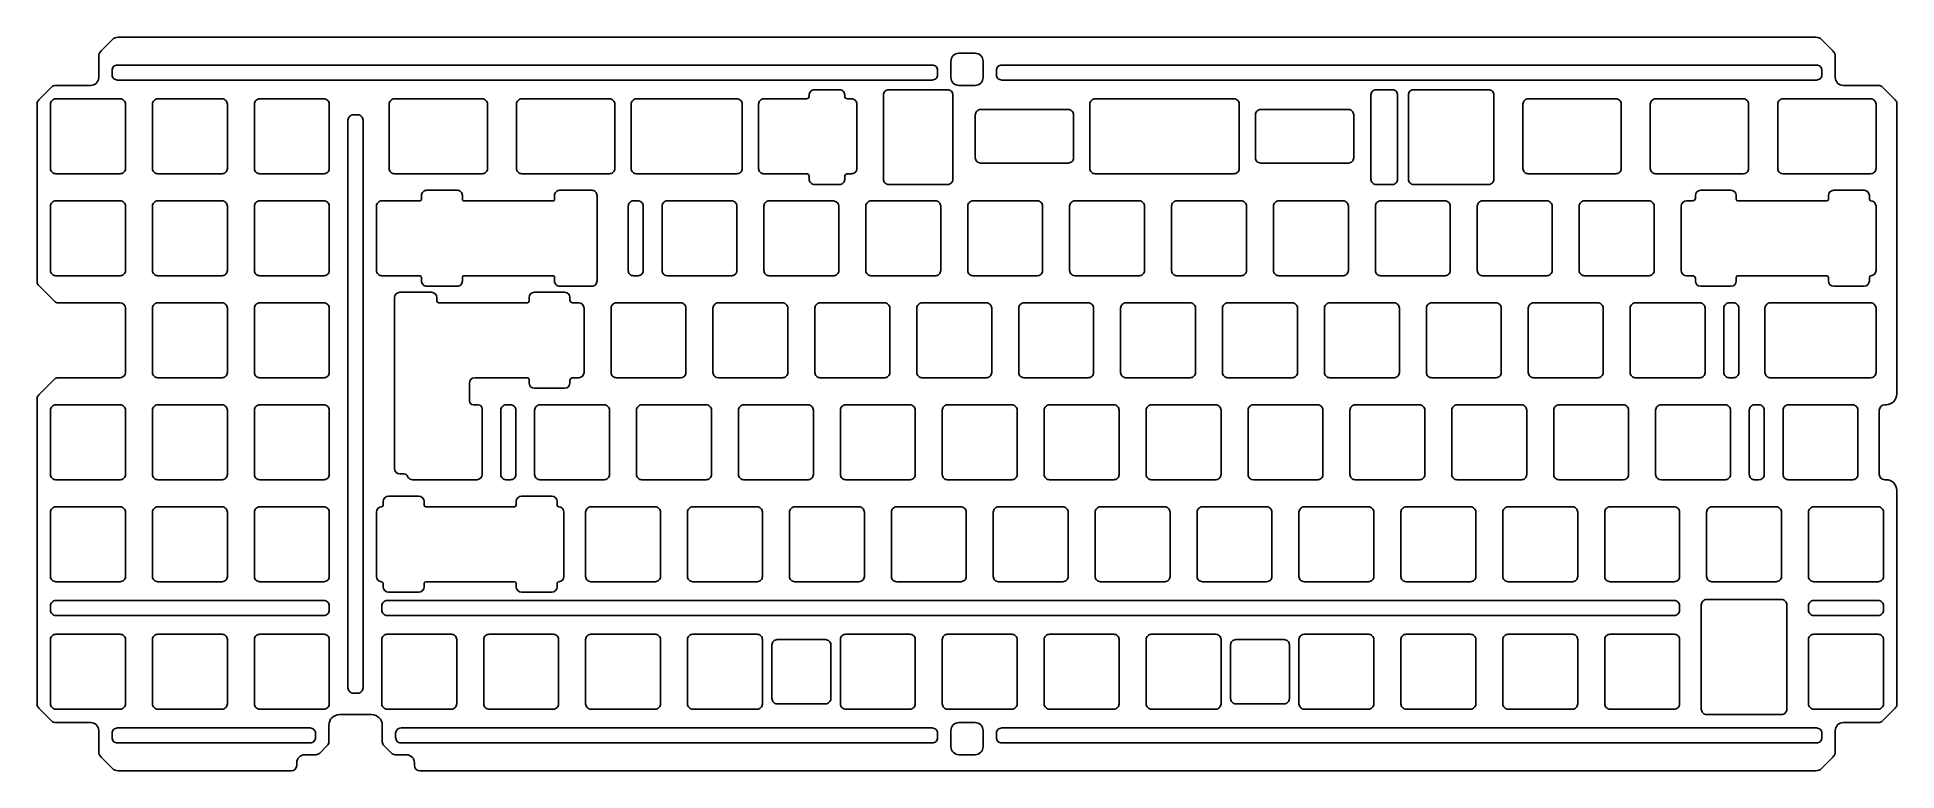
# Model space of a CAD drawing. Header units: millimetres. Extents: x -396 to -48, y -393 to -256.
import ezdxf

# ---------------------------------------------------------------- set-up
doc = ezdxf.new("R2010")
doc.units = ezdxf.units.MM
doc.layers.get('0').update_dxf_attribs({"linetype": 'CONTINUOUS'})

msp = doc.modelspace()

# ---------------------------------------------------------------- linework, layer by layer
for p, q in [((-381.63, -256.36), (-383.75, -258.48)), ((-63.19, -255.92), (-380.56, -255.92)), ((-60.01, -258.48), (-62.13, -256.36)), ((-384.19, -259.54), (-384.19, -263.42)), ((-59.57, -263.42), (-59.57, -259.54)), ((-392.98, -265.21), (-395.39, -267.62)), ((-385.69, -264.92), (-392.27, -264.92)), ((-51.49, -264.92), (-58.07, -264.92)), ((-48.37, -267.62), (-50.78, -265.21)), ((-395.69, -268.33), (-395.69, -301.6)), ((-48.07, -322.57), (-48.07, -268.33)), ((-84.73, -284.5), (-79.08, -284.5)), ((-59.86, -284.5), (-54.2, -284.5)), ((-88.39, -299.47), (-88.39, -287.47)), ((-87.39, -286.47), (-86.23, -286.47)), ((-85.73, -285.97), (-85.73, -285.5)), ((-78.08, -285.5), (-78.08, -286.17)), ((-77.78, -286.47), (-61.16, -286.47)), ((-60.86, -286.17), (-60.86, -285.5)), ((-53.2, -285.5), (-53.2, -286.17)), ((-51.96, -287.47), (-51.96, -299.47)), ((-395.39, -302.31), (-392.48, -305.22)), ((-86.23, -300.47), (-87.39, -300.47)), ((-85.73, -301.43), (-85.73, -300.97)), ((-78.08, -300.77), (-78.08, -301.43)), ((-61.16, -300.47), (-77.78, -300.47)), ((-60.86, -301.43), (-60.86, -300.77)), ((-53.2, -300.77), (-53.2, -301.43)), ((-391.77, -305.52), (-380.19, -305.52)), ((-328.89, -336.48), (-328.89, -304.55)), ((-327.89, -303.55), (-321.97, -303.55)), ((-320.97, -304.55), (-320.97, -305.22)), ((-320.67, -305.52), (-304.05, -305.52)), ((-303.75, -305.22), (-303.75, -304.55)), ((-302.75, -303.55), (-297.1, -303.55)), ((-296.1, -304.55), (-296.1, -305.02)), ((-295.6, -305.52), (-294.46, -305.52)), ((-79.08, -302.43), (-84.73, -302.43)), ((-54.2, -302.43), (-59.86, -302.43)), ((-379.19, -306.52), (-379.19, -318.52)), ((-293.46, -306.52), (-293.46, -318.52)), ((-380.19, -319.52), (-391.77, -319.52)), ((-304.04, -319.52), (-313.9, -319.52)), ((-294.46, -319.52), (-295.6, -319.52)), ((-392.48, -319.81), (-395.39, -322.72)), ((-314.89, -320.52), (-314.89, -323.82)), ((-303.74, -320.48), (-303.74, -319.82)), ((-297.1, -321.48), (-302.74, -321.48)), ((-296.1, -320.02), (-296.1, -320.48)), ((-395.69, -323.43), (-395.69, -380.51)), ((-314.14, -324.57), (-313.26, -324.57)), ((-312.51, -325.32), (-312.51, -337.57)), ((-51.34, -337.57), (-51.34, -325.57)), ((-50.34, -324.57), (-50.07, -324.57)), ((-327.13, -337.48), (-327.89, -337.48)), ((-313.51, -338.57), (-325.51, -338.57)), ((-50.07, -338.57), (-50.34, -338.57)), ((-48.07, -380.51), (-48.07, -340.57)), ((-331.01, -343.32), (-331.01, -342.65)), ((-330.01, -341.65), (-324.36, -341.65)), ((-323.36, -342.65), (-323.36, -343.32)), ((-323.06, -343.62), (-306.44, -343.62)), ((-306.14, -343.32), (-306.14, -342.65)), ((-305.14, -341.65), (-299.48, -341.65)), ((-298.48, -342.65), (-298.48, -343.32)), ((-332.27, -356.62), (-332.27, -344.62)), ((-297.22, -344.62), (-297.22, -356.62)), ((-331.01, -358.58), (-331.01, -357.92)), ((-323.36, -357.92), (-323.36, -358.58)), ((-306.44, -357.62), (-323.06, -357.62)), ((-306.14, -358.58), (-306.14, -357.92)), ((-298.48, -357.92), (-298.48, -358.58)), ((-324.36, -359.58), (-330.01, -359.58)), ((-299.48, -359.58), (-305.14, -359.58)), ((-395.39, -381.22), (-392.98, -383.64)), ((-50.78, -383.64), (-48.37, -381.22)), ((-392.27, -383.93), (-385.69, -383.93)), ((-384.19, -385.43), (-384.19, -389.31)), ((-341.17, -387.51), (-341.17, -384.43)), ((-339.17, -382.43), (-333.18, -382.43)), ((-331.18, -384.43), (-331.18, -387.51)), ((-59.57, -389.31), (-59.57, -385.43)), ((-58.07, -383.93), (-51.49, -383.93)), ((-342.88, -389.64), (-341.46, -388.22)), ((-330.88, -388.22), (-329.47, -389.64)), ((-383.75, -390.37), (-381.63, -392.49)), ((-347.17, -391.93), (-347.17, -391.43)), ((-345.67, -389.93), (-343.59, -389.93)), ((-328.76, -389.93), (-326.67, -389.93)), ((-325.17, -391.43), (-325.17, -391.93)), ((-62.13, -392.49), (-60.01, -390.37)), ((-380.56, -392.93), (-348.17, -392.93)), ((-324.17, -392.93), (-63.19, -392.93))]:
    msp.add_line(p, q)
for points in [[(-224.88, -260.42), (-224.88, -263.42, 0.414214), (-223.38, -264.92), (-220.38, -264.92, 0.414214), (-218.88, -263.42), (-218.88, -260.42, 0.414214), (-220.38, -258.92), (-223.38, -258.92, 0.414214)], [(-228.38, -261.12, -0.414214), (-227.38, -262.12), (-227.38, -262.92, -0.414214), (-228.38, -263.92), (-380.69, -263.92, -0.414214), (-381.69, -262.92), (-381.69, -262.12, -0.414214), (-380.69, -261.12)], [(-62.07, -262.92, -0.414214), (-63.07, -263.92), (-215.38, -263.92, -0.414214), (-216.38, -262.92), (-216.38, -262.12, -0.414214), (-215.38, -261.12), (-63.07, -261.12, -0.414214), (-62.07, -262.12)], [(-379.19, -280.42, -0.414214), (-380.19, -281.42), (-392.19, -281.42, -0.414214), (-393.19, -280.42), (-393.19, -268.42, -0.414214), (-392.19, -267.42), (-380.19, -267.42, -0.414214), (-379.19, -268.42)], [(-374.14, -268.42, -0.414214), (-373.14, -267.42), (-361.14, -267.42, -0.414214), (-360.14, -268.42), (-360.14, -280.42, -0.414214), (-361.14, -281.42), (-373.14, -281.42, -0.414214), (-374.14, -280.42)], [(-355.09, -268.42), (-355.09, -280.42, 0.414214), (-354.09, -281.42), (-342.09, -281.42, 0.414214), (-341.09, -280.42), (-341.09, -268.42, 0.414214), (-342.09, -267.42), (-354.09, -267.42, 0.414214)], [(-312.51, -267.42), (-328.89, -267.42, 0.414214), (-329.89, -268.42), (-329.89, -280.42, 0.414214), (-328.89, -281.42), (-312.51, -281.42, 0.414214), (-311.51, -280.42), (-311.51, -268.42, 0.414214)], [(-306.08, -268.42, -0.414214), (-305.08, -267.42), (-288.7, -267.42, -0.414214), (-287.7, -268.42), (-287.7, -280.42, -0.414214), (-288.7, -281.42), (-305.08, -281.42, -0.414214), (-306.08, -280.42)], [(-284.65, -268.42, -0.414214), (-283.65, -267.42), (-264.89, -267.42, -0.414214), (-263.89, -268.42), (-263.89, -280.42, -0.414214), (-264.89, -281.42), (-283.65, -281.42, -0.414214), (-284.65, -280.42)], [(-244.23, -281.42), (-243.46, -281.42, 0.414214), (-242.46, -280.42), (-242.46, -268.42, 0.414214), (-243.46, -267.42), (-244.23, -267.42, -0.414214), (-244.73, -266.92), (-244.73, -266.72, 0.414214), (-245.73, -265.72), (-250.39, -265.72, 0.414214), (-251.39, -266.72), (-251.39, -266.92, -0.414214), (-251.89, -267.42), (-259.84, -267.42, 0.414214), (-260.84, -268.42), (-260.84, -280.42, 0.414214), (-259.84, -281.42), (-251.89, -281.42, -0.414214), (-251.39, -281.92), (-251.39, -282.42, 0.414214), (-250.39, -283.42), (-245.73, -283.42, 0.414214), (-244.73, -282.42), (-244.73, -281.92, -0.414214)], [(-236.51, -283.42), (-225.51, -283.42, 0.414214), (-224.51, -282.42), (-224.51, -266.72, 0.414214), (-225.51, -265.72), (-236.51, -265.72, 0.414214), (-237.51, -266.72), (-237.51, -282.42, 0.414214)], [(-198.92, -268.42, -0.414214), (-197.92, -267.42), (-171.99, -267.42, -0.414214), (-170.99, -268.42), (-170.99, -280.42, -0.414214), (-171.99, -281.42), (-197.92, -281.42, -0.414214), (-198.92, -280.42)], [(-145.38, -283.42, -0.414214), (-146.38, -282.42), (-146.38, -266.72, -0.414214), (-145.38, -265.72), (-142.38, -265.72, -0.414214), (-141.38, -266.72), (-141.38, -282.42, -0.414214), (-142.38, -283.42)], [(-139.38, -266.72), (-139.38, -282.42, 0.414214), (-138.38, -283.42), (-124.38, -283.42, 0.414214), (-123.38, -282.42), (-123.38, -266.72, 0.414214), (-124.38, -265.72), (-138.38, -265.72, 0.414214)], [(-100.58, -267.42), (-116.96, -267.42, 0.414214), (-117.96, -268.42), (-117.96, -280.42, 0.414214), (-116.96, -281.42), (-100.58, -281.42, 0.414214), (-99.58, -280.42), (-99.58, -268.42, 0.414214)], [(-94.15, -268.42, -0.414214), (-93.15, -267.42), (-76.77, -267.42, -0.414214), (-75.77, -268.42), (-75.77, -280.42, -0.414214), (-76.77, -281.42), (-93.15, -281.42, -0.414214), (-94.15, -280.42)], [(-70.34, -268.42), (-70.34, -280.42, 0.414214), (-69.34, -281.42), (-52.96, -281.42, 0.414214), (-51.96, -280.42), (-51.96, -268.42, 0.414214), (-52.96, -267.42), (-69.34, -267.42, 0.414214)], [(-335.77, -270.42, -0.414214), (-334.77, -271.42), (-334.77, -377.43, -0.414214), (-335.77, -378.43), (-336.59, -378.43, -0.414214), (-337.59, -377.43), (-337.59, -271.42, -0.414214), (-336.59, -270.42)], [(-202.95, -269.42, -0.414214), (-201.95, -270.42), (-201.95, -278.42, -0.414214), (-202.95, -279.42), (-219.33, -279.42, -0.414214), (-220.33, -278.42), (-220.33, -270.42, -0.414214), (-219.33, -269.42)], [(-166.97, -279.42, -0.414214), (-167.97, -278.42), (-167.97, -270.42, -0.414214), (-166.97, -269.42), (-150.59, -269.42, -0.414214), (-149.59, -270.42), (-149.59, -278.42, -0.414214), (-150.59, -279.42)], [(-332.27, -287.47, -0.414214), (-331.27, -286.47), (-324.16, -286.47, 0.414214), (-323.86, -286.17), (-323.86, -285.5, -0.414214), (-322.86, -284.5), (-317.2, -284.5, -0.414214), (-316.2, -285.5), (-316.2, -286.17, 0.414214), (-315.9, -286.47), (-299.28, -286.47, 0.414214), (-298.98, -286.17), (-298.98, -285.5, -0.414214), (-297.98, -284.5), (-292.03, -284.5, -0.414214), (-291.03, -285.5), (-291.03, -301.43, -0.414214), (-292.03, -302.43), (-297.98, -302.43, -0.414214), (-298.98, -301.43), (-298.98, -300.77, 0.414214), (-299.28, -300.47), (-315.9, -300.47, 0.414214), (-316.2, -300.77), (-316.2, -301.43, -0.414214), (-317.2, -302.43), (-322.86, -302.43, -0.414214), (-323.86, -301.43), (-323.86, -300.77, 0.414214), (-324.16, -300.47), (-331.27, -300.47, -0.414214), (-332.27, -299.47)], [(-379.19, -299.47, -0.414214), (-380.19, -300.47), (-392.19, -300.47, -0.414214), (-393.19, -299.47), (-393.19, -287.47, -0.414214), (-392.19, -286.47), (-380.19, -286.47, -0.414214), (-379.19, -287.47)], [(-374.14, -287.47, -0.414214), (-373.14, -286.47), (-361.14, -286.47, -0.414214), (-360.14, -287.47), (-360.14, -299.47, -0.414214), (-361.14, -300.47), (-373.14, -300.47, -0.414214), (-374.14, -299.47)], [(-355.09, -287.47, -0.414214), (-354.09, -286.47), (-342.09, -286.47, -0.414214), (-341.09, -287.47), (-341.09, -299.47, -0.414214), (-342.09, -300.47), (-354.09, -300.47, -0.414214), (-355.09, -299.47)], [(-285.2, -287.47, -0.414214), (-284.2, -286.47), (-283.39, -286.47, -0.414214), (-282.39, -287.47), (-282.39, -299.47, -0.414214), (-283.39, -300.47), (-284.2, -300.47, -0.414214), (-285.2, -299.47)], [(-265.89, -286.47), (-277.89, -286.47, 0.414214), (-278.89, -287.47), (-278.89, -299.47, 0.414214), (-277.89, -300.47), (-265.89, -300.47, 0.414214), (-264.89, -299.47), (-264.89, -287.47, 0.414214)], [(-245.84, -299.47, -0.414214), (-246.84, -300.47), (-258.84, -300.47, -0.414214), (-259.84, -299.47), (-259.84, -287.47, -0.414214), (-258.84, -286.47), (-246.83, -286.5, -0.413437), (-245.84, -287.5)], [(-226.79, -299.47, -0.414214), (-227.79, -300.47), (-239.79, -300.47, -0.414214), (-240.79, -299.47), (-240.79, -287.47, -0.414214), (-239.79, -286.47), (-227.79, -286.47, -0.414214), (-226.79, -287.47)], [(-207.74, -299.47), (-207.74, -287.47, 0.414214), (-208.74, -286.47), (-220.74, -286.47, 0.414214), (-221.74, -287.47), (-221.74, -299.47, 0.414214), (-220.74, -300.47), (-208.74, -300.47, 0.414214)], [(-202.69, -287.47, -0.414214), (-201.69, -286.47), (-189.69, -286.47, -0.414214), (-188.69, -287.47), (-188.69, -299.47, -0.414214), (-189.69, -300.47), (-201.69, -300.47, -0.414214), (-202.69, -299.47)], [(-182.64, -300.47), (-170.64, -300.47, 0.414214), (-169.64, -299.47), (-169.64, -287.47, 0.414214), (-170.64, -286.47), (-182.64, -286.47, 0.414214), (-183.64, -287.47), (-183.64, -299.47, 0.414214)], [(-164.59, -287.47, -0.414214), (-163.59, -286.47), (-151.59, -286.47, -0.414214), (-150.59, -287.47), (-150.59, -299.47, -0.414214), (-151.59, -300.47), (-163.59, -300.47, -0.414214), (-164.59, -299.47)], [(-131.54, -299.47, -0.414214), (-132.54, -300.47), (-144.54, -300.47, -0.414214), (-145.54, -299.47), (-145.54, -287.47, -0.414214), (-144.54, -286.47), (-132.54, -286.47, -0.414214), (-131.54, -287.47)], [(-112.49, -299.47, -0.414214), (-113.49, -300.47), (-125.49, -300.47, -0.414214), (-126.49, -299.47), (-126.49, -287.47, -0.414214), (-125.49, -286.47), (-113.49, -286.47, -0.414214), (-112.49, -287.47)], [(-107.44, -287.47, -0.414214), (-106.44, -286.47), (-94.44, -286.47, -0.414214), (-93.44, -287.47), (-93.44, -299.47, -0.414214), (-94.44, -300.47), (-106.44, -300.47, -0.414214), (-107.44, -299.47)], [(-360.14, -318.52, -0.414214), (-361.14, -319.52), (-373.14, -319.52, -0.414214), (-374.14, -318.52), (-374.14, -306.52, -0.414214), (-373.14, -305.52), (-361.14, -305.52, -0.414214), (-360.14, -306.52)], [(-354.09, -319.52), (-342.09, -319.52, 0.414214), (-341.09, -318.52), (-341.09, -306.52, 0.414214), (-342.09, -305.52), (-354.09, -305.52, 0.414214), (-355.09, -306.52), (-355.09, -318.52, 0.414214)], [(-274.41, -318.52), (-274.41, -306.52, 0.414214), (-275.41, -305.52), (-287.41, -305.52, 0.414214), (-288.41, -306.52), (-288.41, -318.52, 0.414214), (-287.41, -319.52), (-275.41, -319.52, 0.414214)], [(-255.36, -318.52, -0.414214), (-256.36, -319.52), (-268.36, -319.52, -0.414214), (-269.36, -318.52), (-269.36, -306.52, -0.414214), (-268.36, -305.52), (-256.36, -305.52, -0.414214), (-255.36, -306.52)], [(-236.31, -318.52, -0.414214), (-237.31, -319.52), (-249.31, -319.52, -0.414214), (-250.31, -318.52), (-250.31, -306.52, -0.414214), (-249.31, -305.52), (-237.31, -305.52, -0.414214), (-236.31, -306.52)], [(-217.26, -318.52, -0.414214), (-218.26, -319.52), (-230.26, -319.52, -0.414214), (-231.26, -318.52), (-231.26, -306.52, -0.414214), (-230.26, -305.52), (-218.26, -305.52, -0.414214), (-217.26, -306.52)], [(-198.21, -318.52, -0.414214), (-199.21, -319.52), (-211.21, -319.52, -0.414214), (-212.21, -318.52), (-212.21, -306.52, -0.414214), (-211.21, -305.52), (-199.21, -305.52, -0.414214), (-198.21, -306.52)], [(-180.16, -305.52, -0.414214), (-179.16, -306.52), (-179.16, -318.52, -0.414214), (-180.16, -319.52), (-192.16, -319.52, -0.414214), (-193.16, -318.52), (-193.16, -306.52, -0.414214), (-192.16, -305.52)], [(-174.11, -306.52, -0.414214), (-173.11, -305.52), (-161.11, -305.52, -0.414214), (-160.11, -306.52), (-160.11, -318.52, -0.414214), (-161.11, -319.52), (-173.11, -319.52, -0.414214), (-174.11, -318.52)], [(-141.06, -318.52, -0.414214), (-142.06, -319.52), (-154.06, -319.52, -0.414214), (-155.06, -318.52), (-155.06, -306.52, -0.414214), (-154.06, -305.52), (-142.06, -305.52, -0.414214), (-141.06, -306.52)], [(-135.01, -319.52, -0.414214), (-136.01, -318.52), (-136.01, -306.52, -0.414214), (-135.01, -305.52), (-123.01, -305.52, -0.414214), (-122.01, -306.52), (-122.01, -318.52, -0.414214), (-123.01, -319.52)], [(-116.96, -306.52, -0.414214), (-115.96, -305.52), (-103.96, -305.52, -0.414214), (-102.96, -306.52), (-102.96, -318.52, -0.414214), (-103.96, -319.52), (-115.96, -319.52, -0.414214), (-116.96, -318.52)], [(-97.91, -306.52), (-97.91, -318.52, 0.414214), (-96.91, -319.52), (-84.91, -319.52, 0.414214), (-83.91, -318.52), (-83.91, -306.52, 0.414214), (-84.91, -305.52), (-96.91, -305.52, 0.414214)], [(-78.6, -305.52), (-79.41, -305.52, 0.414214), (-80.41, -306.52), (-80.41, -318.52, 0.414214), (-79.41, -319.52), (-78.6, -319.52, 0.414214), (-77.6, -318.52), (-77.6, -306.52, 0.414214)], [(-51.96, -318.52, -0.414214), (-52.96, -319.52), (-71.72, -319.52, -0.414214), (-72.72, -318.52), (-72.72, -306.52, -0.414214), (-71.72, -305.52), (-52.96, -305.52, -0.414214), (-51.96, -306.52)], [(-380.19, -324.57), (-392.19, -324.57, 0.414214), (-393.19, -325.57), (-393.19, -337.57, 0.414214), (-392.19, -338.57), (-380.19, -338.57, 0.414214), (-379.19, -337.57), (-379.19, -325.57, 0.414214)], [(-360.14, -337.57, -0.414214), (-361.14, -338.57), (-373.14, -338.57, -0.414214), (-374.14, -337.57), (-374.14, -325.57, -0.414214), (-373.14, -324.57), (-361.14, -324.57, -0.414214), (-360.14, -325.57)], [(-354.09, -338.57), (-342.09, -338.57, 0.414214), (-341.09, -337.57), (-341.09, -325.57, 0.414214), (-342.09, -324.57), (-354.09, -324.57, 0.414214), (-355.09, -325.57), (-355.09, -337.57, 0.414214)], [(-307.2, -324.57), (-308.01, -324.57, 0.414214), (-309.01, -325.57), (-309.01, -337.57, 0.414214), (-308.01, -338.57), (-307.2, -338.57, 0.414214), (-306.2, -337.57), (-306.2, -325.57, 0.414214)], [(-302.7, -325.57, -0.414214), (-301.7, -324.57), (-289.7, -324.57, -0.414214), (-288.7, -325.57), (-288.7, -337.57, -0.414214), (-289.7, -338.57), (-301.7, -338.57, -0.414214), (-302.7, -337.57)], [(-283.65, -325.57, -0.414214), (-282.65, -324.57), (-270.65, -324.57, -0.414214), (-269.65, -325.57), (-269.65, -337.57, -0.414214), (-270.65, -338.57), (-282.65, -338.57, -0.414214), (-283.65, -337.57)], [(-264.6, -325.57, -0.414214), (-263.6, -324.57), (-251.6, -324.57, -0.414214), (-250.6, -325.57), (-250.6, -337.57, -0.414214), (-251.6, -338.57), (-263.6, -338.57, -0.414214), (-264.6, -337.57)], [(-245.55, -325.57, -0.414214), (-244.55, -324.57), (-232.55, -324.57, -0.414214), (-231.55, -325.57), (-231.55, -337.57, -0.414214), (-232.55, -338.57), (-244.55, -338.57, -0.414214), (-245.55, -337.57)], [(-226.5, -325.57, -0.414214), (-225.5, -324.57), (-213.5, -324.57, -0.414214), (-212.5, -325.57), (-212.5, -337.57, -0.414214), (-213.5, -338.57), (-225.5, -338.57, -0.414214), (-226.5, -337.57)], [(-207.45, -325.57, -0.414214), (-206.45, -324.57), (-194.45, -324.57, -0.414214), (-193.45, -325.57), (-193.45, -337.57, -0.414214), (-194.45, -338.57), (-206.45, -338.57, -0.414214), (-207.45, -337.57)], [(-188.4, -325.57, -0.414214), (-187.4, -324.57), (-175.4, -324.57, -0.414214), (-174.4, -325.57), (-174.4, -337.57, -0.414214), (-175.4, -338.57), (-187.4, -338.57, -0.414214), (-188.4, -337.57)], [(-169.35, -325.57, -0.414214), (-168.35, -324.57), (-156.35, -324.57, -0.414214), (-155.35, -325.57), (-155.35, -337.57, -0.414214), (-156.35, -338.57), (-168.35, -338.57, -0.414214), (-169.35, -337.57)], [(-136.3, -337.57, -0.414214), (-137.3, -338.57), (-149.3, -338.57, -0.414214), (-150.3, -337.57), (-150.3, -325.57, -0.414214), (-149.3, -324.57), (-137.3, -324.57, -0.414214), (-136.3, -325.57)], [(-117.25, -337.57, -0.414214), (-118.25, -338.57), (-130.25, -338.57, -0.414214), (-131.25, -337.57), (-131.25, -325.57, -0.414214), (-130.25, -324.57), (-118.25, -324.57, -0.414214), (-117.25, -325.57)], [(-98.2, -337.57, -0.414214), (-99.2, -338.57), (-111.2, -338.57, -0.414214), (-112.2, -337.57), (-112.2, -325.57, -0.414214), (-111.2, -324.57), (-99.2, -324.57, -0.414214), (-98.2, -325.57)], [(-79.15, -337.57, -0.414214), (-80.15, -338.57), (-92.15, -338.57, -0.414214), (-93.15, -337.57), (-93.15, -325.57, -0.414214), (-92.15, -324.57), (-80.15, -324.57, -0.414214), (-79.15, -325.57)], [(-72.84, -337.57, -0.414214), (-73.84, -338.57), (-74.65, -338.57, -0.414214), (-75.65, -337.57), (-75.65, -325.57, -0.414214), (-74.65, -324.57), (-73.84, -324.57, -0.414214), (-72.84, -325.57)], [(-55.34, -337.57), (-55.34, -325.57, 0.414214), (-56.34, -324.57), (-68.34, -324.57, 0.414214), (-69.34, -325.57), (-69.34, -337.57, 0.414214), (-68.34, -338.57), (-56.34, -338.57, 0.414214)], [(-380.19, -343.62), (-392.19, -343.62, 0.414214), (-393.19, -344.62), (-393.19, -356.62, 0.414214), (-392.19, -357.62), (-380.19, -357.62, 0.414214), (-379.19, -356.62), (-379.19, -344.62, 0.414214)], [(-374.14, -344.62, -0.414214), (-373.14, -343.62), (-361.14, -343.62, -0.414214), (-360.14, -344.62), (-360.14, -356.62, -0.414214), (-361.14, -357.62), (-373.14, -357.62, -0.414214), (-374.14, -356.62)], [(-354.09, -357.62), (-342.09, -357.62, 0.414214), (-341.09, -356.62), (-341.09, -344.62, 0.414214), (-342.09, -343.62), (-354.09, -343.62, 0.414214), (-355.09, -344.62), (-355.09, -356.62, 0.414214)], [(-280.17, -343.62), (-292.17, -343.62, 0.414214), (-293.17, -344.62), (-293.17, -356.62, 0.414214), (-292.17, -357.62), (-280.17, -357.62, 0.414214), (-279.17, -356.62), (-279.17, -344.62, 0.414214)], [(-274.12, -344.62, -0.414214), (-273.12, -343.62), (-261.12, -343.62, -0.414214), (-260.12, -344.62), (-260.12, -356.62, -0.414214), (-261.12, -357.62), (-273.12, -357.62, -0.414214), (-274.12, -356.62)], [(-255.07, -344.62, -0.414214), (-254.07, -343.62), (-242.07, -343.62, -0.414214), (-241.07, -344.62), (-241.07, -356.62, -0.414214), (-242.07, -357.62), (-254.07, -357.62, -0.414214), (-255.07, -356.62)], [(-223.02, -343.62, -0.414214), (-222.02, -344.62), (-222.02, -356.62, -0.414214), (-223.02, -357.62), (-235.02, -357.62, -0.414214), (-236.02, -356.62), (-236.02, -344.62, -0.414214), (-235.02, -343.62)], [(-202.97, -356.62, -0.414214), (-203.97, -357.62), (-215.97, -357.62, -0.414214), (-216.97, -356.62), (-216.97, -344.62, -0.414214), (-215.97, -343.62), (-203.97, -343.62, -0.414214), (-202.97, -344.62)], [(-197.92, -344.62, -0.414214), (-196.92, -343.62), (-184.92, -343.62, -0.414214), (-183.92, -344.62), (-183.92, -356.62, -0.414214), (-184.92, -357.62), (-196.92, -357.62, -0.414214), (-197.92, -356.62)], [(-165.87, -343.62, -0.414214), (-164.87, -344.62), (-164.87, -356.62, -0.414214), (-165.87, -357.62), (-177.87, -357.62, -0.414214), (-178.87, -356.62), (-178.87, -344.62, -0.414214), (-177.87, -343.62)], [(-159.82, -344.62, -0.414214), (-158.82, -343.62), (-146.82, -343.62, -0.414214), (-145.82, -344.62), (-145.82, -356.62, -0.414214), (-146.82, -357.62), (-158.82, -357.62, -0.414214), (-159.82, -356.62)], [(-126.77, -356.62, -0.414214), (-127.77, -357.62), (-139.77, -357.62, -0.414214), (-140.77, -356.62), (-140.77, -344.62, -0.414214), (-139.77, -343.62), (-127.77, -343.62, -0.414214), (-126.77, -344.62)], [(-107.72, -356.62, -0.414214), (-108.72, -357.62), (-120.72, -357.62, -0.414214), (-121.72, -356.62), (-121.72, -344.62, -0.414214), (-120.72, -343.62), (-108.72, -343.62, -0.414214), (-107.72, -344.62)], [(-88.67, -356.62, -0.414214), (-89.67, -357.62), (-101.67, -357.62, -0.414214), (-102.67, -356.62), (-102.67, -344.62, -0.414214), (-101.67, -343.62), (-89.67, -343.62, -0.414214), (-88.67, -344.62)], [(-69.62, -356.62, -0.414214), (-70.62, -357.62), (-82.62, -357.62, -0.414214), (-83.62, -356.62), (-83.62, -344.62, -0.414214), (-82.62, -343.62), (-70.62, -343.62, -0.414214), (-69.62, -344.62)], [(-50.57, -356.62), (-50.57, -344.62, 0.414214), (-51.57, -343.62), (-63.57, -343.62, 0.414214), (-64.57, -344.62), (-64.57, -356.62, 0.414214), (-63.57, -357.62), (-51.57, -357.62, 0.414214)], [(-393.19, -362.12, -0.414214), (-392.19, -361.12), (-342.09, -361.12, -0.414214), (-341.09, -362.12), (-341.09, -362.93, -0.414214), (-342.09, -363.93), (-392.19, -363.93, -0.414214), (-393.19, -362.93)], [(-330.27, -363.93), (-89.67, -363.93, 0.414214), (-88.67, -362.93), (-88.67, -362.12, 0.414214), (-89.67, -361.12), (-330.27, -361.12, 0.414214), (-331.27, -362.12), (-331.27, -362.93, 0.414214)], [(-84.62, -361.93, -0.414214), (-83.62, -360.93), (-69.62, -360.93, -0.414214), (-68.62, -361.93), (-68.62, -381.43, -0.414214), (-69.62, -382.43), (-83.62, -382.43, -0.414214), (-84.62, -381.43)], [(-64.57, -362.12, -0.414214), (-63.57, -361.12), (-51.57, -361.12, -0.414214), (-50.57, -362.12), (-50.57, -362.93, -0.414214), (-51.57, -363.93), (-63.57, -363.93, -0.414214), (-64.57, -362.93)], [(-379.19, -380.43, -0.414214), (-380.19, -381.43), (-392.19, -381.43, -0.414214), (-393.19, -380.43), (-393.19, -368.43, -0.414214), (-392.19, -367.43), (-380.19, -367.43, -0.414214), (-379.19, -368.43)], [(-360.14, -380.43, -0.414214), (-361.14, -381.43), (-373.14, -381.43, -0.414214), (-374.14, -380.43), (-374.14, -368.43, -0.414214), (-373.14, -367.43), (-361.14, -367.43, -0.414214), (-360.14, -368.43)], [(-354.09, -381.43), (-342.09, -381.43, 0.414214), (-341.09, -380.43), (-341.09, -368.43, 0.414214), (-342.09, -367.43), (-354.09, -367.43, 0.414214), (-355.09, -368.43), (-355.09, -380.43, 0.414214)], [(-317.27, -380.43), (-317.27, -368.43, 0.414214), (-318.27, -367.43), (-330.27, -367.43, 0.414214), (-331.27, -368.43), (-331.27, -380.43, 0.414214), (-330.27, -381.43), (-318.27, -381.43, 0.414214)], [(-298.22, -380.43, -0.414214), (-299.22, -381.43), (-311.22, -381.43, -0.414214), (-312.22, -380.43), (-312.22, -368.43, -0.414214), (-311.22, -367.43), (-299.22, -367.43, -0.414214), (-298.22, -368.43)], [(-279.17, -380.43, -0.414214), (-280.17, -381.43), (-292.17, -381.43, -0.414214), (-293.17, -380.43), (-293.17, -368.43, -0.414214), (-292.17, -367.43), (-280.17, -367.43, -0.414214), (-279.17, -368.43)], [(-260.12, -380.43, -0.414214), (-261.12, -381.43), (-273.12, -381.43, -0.414214), (-274.12, -380.43), (-274.12, -368.43, -0.414214), (-273.12, -367.43), (-261.12, -367.43, -0.414214), (-260.12, -368.43)], [(-258.34, -369.43, -0.414214), (-257.34, -368.43), (-248.34, -368.43, -0.414214), (-247.34, -369.43), (-247.34, -379.43, -0.414214), (-248.34, -380.43), (-257.34, -380.43, -0.414214), (-258.34, -379.43)], [(-245.55, -368.43, -0.414214), (-244.55, -367.43), (-232.55, -367.43, -0.414214), (-231.55, -368.43), (-231.55, -380.43, -0.414214), (-232.55, -381.43), (-244.55, -381.43, -0.414214), (-245.55, -380.43)], [(-212.5, -380.43, -0.414214), (-213.5, -381.43), (-225.5, -381.43, -0.414214), (-226.5, -380.43), (-226.5, -368.43, -0.414214), (-225.5, -367.43), (-213.5, -367.43, -0.414214), (-212.5, -368.43)], [(-193.45, -380.43, -0.414214), (-194.45, -381.43), (-206.45, -381.43, -0.414214), (-207.45, -380.43), (-207.45, -368.43, -0.414214), (-206.45, -367.43), (-194.45, -367.43, -0.414214), (-193.45, -368.43)], [(-174.4, -380.43, -0.414214), (-175.4, -381.43), (-187.4, -381.43, -0.414214), (-188.4, -380.43), (-188.4, -368.43, -0.414214), (-187.4, -367.43), (-175.4, -367.43, -0.414214), (-174.4, -368.43)], [(-161.61, -379.43, -0.414214), (-162.61, -380.43), (-171.61, -380.43, -0.414214), (-172.61, -379.43), (-172.61, -369.43, -0.414214), (-171.61, -368.43), (-162.61, -368.43, -0.414214), (-161.61, -369.43)], [(-159.82, -368.43, -0.414214), (-158.82, -367.43), (-146.82, -367.43, -0.414214), (-145.82, -368.43), (-145.82, -380.43, -0.414214), (-146.82, -381.43), (-158.82, -381.43, -0.414214), (-159.82, -380.43)], [(-126.77, -380.43), (-126.77, -368.43, 0.414214), (-127.77, -367.43), (-139.77, -367.43, 0.414214), (-140.77, -368.43), (-140.77, -380.43, 0.414214), (-139.77, -381.43), (-127.77, -381.43, 0.414214)], [(-107.72, -380.43, -0.414214), (-108.72, -381.43), (-120.72, -381.43, -0.414214), (-121.72, -380.43), (-121.72, -368.43, -0.414214), (-120.72, -367.43), (-108.72, -367.43, -0.414214), (-107.72, -368.43)], [(-88.67, -380.43, -0.414214), (-89.67, -381.43), (-101.67, -381.43, -0.414214), (-102.67, -380.43), (-102.67, -368.43, -0.414214), (-101.67, -367.43), (-89.67, -367.43, -0.414214), (-88.67, -368.43)], [(-63.57, -381.43), (-51.57, -381.43, 0.414214), (-50.57, -380.43), (-50.57, -368.43, 0.414214), (-51.57, -367.43), (-63.57, -367.43, 0.414214), (-64.57, -368.43), (-64.57, -380.43, 0.414214)], [(-381.69, -385.93, -0.414214), (-380.69, -384.93), (-344.67, -384.93, -0.414214), (-343.67, -385.93), (-343.67, -386.73, -0.414214), (-344.67, -387.73), (-380.69, -387.73, -0.414214), (-381.69, -386.73)], [(-228.38, -384.93, -0.414214), (-227.38, -385.93), (-227.38, -386.73, -0.414214), (-228.38, -387.73), (-327.68, -387.73, -0.414214), (-328.68, -386.73), (-328.68, -385.93, -0.414214), (-327.68, -384.93)], [(-220.38, -383.93), (-223.38, -383.93, 0.414214), (-224.88, -385.43), (-224.88, -388.42, 0.414214), (-223.38, -389.92), (-220.38, -389.92, 0.414214), (-218.88, -388.42), (-218.88, -385.43, 0.414214)], [(-63.07, -384.93, -0.414214), (-62.07, -385.93), (-62.07, -386.73, -0.414214), (-63.07, -387.73), (-215.38, -387.73, -0.414214), (-216.38, -386.73), (-216.38, -385.93, -0.414214), (-215.38, -384.93)]]:
    msp.add_lwpolyline(points, format="xyb", close=True)
for centre, radius, start, end in [((-380.56, -257.42), 1.5, 90, 135), ((-63.19, -257.42), 1.5, 45, 90), ((-382.69, -259.54), 1.5, 135, 180), ((-61.07, -259.54), 1.5, 0, 45), ((-385.69, -263.42), 1.5, -90, 0), ((-58.07, -263.42), 1.5, 180, 270), ((-394.69, -268.33), 1, 135, 180), ((-392.27, -265.92), 1, 90, 135), ((-51.49, -265.92), 1, 45, 90), ((-49.07, -268.33), 1, 0, 45), ((-84.73, -285.5), 1, 90, 180), ((-79.08, -285.5), 1, 0, 90), ((-59.86, -285.5), 1, 90, 180), ((-54.2, -285.5), 1, 0, 90), ((-87.39, -287.47), 1, 90, 180), ((-86.23, -285.97), 0.5, -90, 0), ((-77.78, -286.17), 0.3, 180, 270), ((-61.16, -286.17), 0.3, -90, 0), ((-52.9, -286.17), 0.3, 180, 267.5575), ((-52.96, -287.47), 1, 0, 87.5576), ((-394.69, -301.6), 1, 180, 225), ((-87.39, -299.47), 1, 180, 270), ((-86.23, -300.97), 0.5, 0, 90), ((-84.73, -301.43), 1, 180, 270), ((-79.08, -301.43), 1, 270, 360), ((-77.78, -300.77), 0.3, 90, 180), ((-61.16, -300.77), 0.3, 0, 90), ((-59.86, -301.43), 1, 180, 270), ((-54.2, -301.43), 1, 270, 360), ((-52.9, -300.77), 0.3, 92.4425, 180), ((-52.96, -299.47), 1, -87.5576, 0), ((-391.77, -304.52), 1, 225, 270), ((-380.19, -306.52), 1, 0, 90), ((-327.89, -304.55), 1, 90, 180), ((-321.97, -304.55), 1, 0, 90), ((-320.67, -305.22), 0.3, 180, 270), ((-304.05, -305.22), 0.3, -90, 0), ((-302.75, -304.55), 1, 90, 180), ((-297.1, -304.55), 1, 0, 90), ((-295.6, -305.02), 0.5, 180, 270), ((-294.46, -306.52), 1, 0, 90), ((-391.77, -320.52), 1, 90, 135), ((-380.19, -318.52), 1, -90, 0), ((-313.89, -320.52), 1, 90.4004, 180), ((-304.04, -319.82), 0.3, 0, 90), ((-295.6, -320.02), 0.5, 90, 180), ((-294.46, -318.52), 1, -90, 0), ((-394.69, -323.43), 1, 135, 180), ((-302.74, -320.48), 1, 180, 270), ((-297.1, -320.48), 1, -90, 0), ((-50.07, -322.57), 2, -90, 0), ((-314.14, -323.82), 0.75, 180, 270), ((-313.26, -325.32), 0.75, 0, 90), ((-50.34, -325.57), 1, 90, 180), ((-327.89, -336.48), 1, 180, 270), ((-327.13, -338.23), 0.75, 22.3374, 90), ((-325.51, -337.57), 1, 202.3375, 270), ((-313.51, -337.57), 1, -90, 0), ((-50.34, -337.57), 1, 180, 270), ((-50.07, -340.57), 2, 0, 90), ((-331.27, -344.62), 1, 91.8194, 180), ((-331.31, -343.32), 0.3, -88.1807, 0), ((-330.01, -342.65), 1, 90, 180), ((-324.36, -342.65), 1, 0, 90), ((-323.06, -343.32), 0.3, 180, 270), ((-306.44, -343.32), 0.3, -90, 0), ((-305.14, -342.65), 1, 90, 180), ((-299.48, -342.65), 1, 0, 90), ((-298.18, -343.32), 0.3, 180, 268.1806), ((-298.22, -344.62), 1, 0, 88.1806), ((-331.27, -356.62), 1, 180, 268.1806), ((-331.31, -357.92), 0.3, 0, 88.1806), ((-323.06, -357.92), 0.3, 90, 180), ((-306.44, -357.92), 0.3, 0, 90), ((-298.18, -357.92), 0.3, 91.8195, 180), ((-298.22, -356.62), 1, -88.1806, 0), ((-330.01, -358.58), 1, 180, 270), ((-324.36, -358.58), 1, -90, 0), ((-305.14, -358.58), 1, 180, 270), ((-299.48, -358.58), 1, 270, 360), ((-394.69, -380.51), 1, 180, 225), ((-49.07, -380.51), 1, -45, 0), ((-392.27, -382.93), 1, 225, 270), ((-385.69, -385.43), 1.5, 0, 90), ((-339.17, -384.43), 2, 90, 180), ((-333.18, -384.43), 2, 0, 90), ((-58.07, -385.43), 1.5, 90, 180), ((-51.49, -382.93), 1, 270, 315), ((-382.69, -389.31), 1.5, 180, 225), ((-342.17, -387.51), 1, -45, 0), ((-330.18, -387.51), 1, 180, 225), ((-61.07, -389.31), 1.5, -45, 0), ((-380.56, -391.43), 1.5, 225, 270), ((-348.17, -391.93), 1, -90, 0), ((-345.67, -391.43), 1.5, 90, 180), ((-343.59, -388.93), 1, 270, 315), ((-328.76, -388.93), 1, 225, 270), ((-326.67, -391.43), 1.5, 0, 90), ((-324.17, -391.93), 1, 180, 270), ((-63.19, -391.43), 1.5, 270, 315)]:
    msp.add_arc(centre, radius, start, end)

doc.saveas('drawing.dxf')
